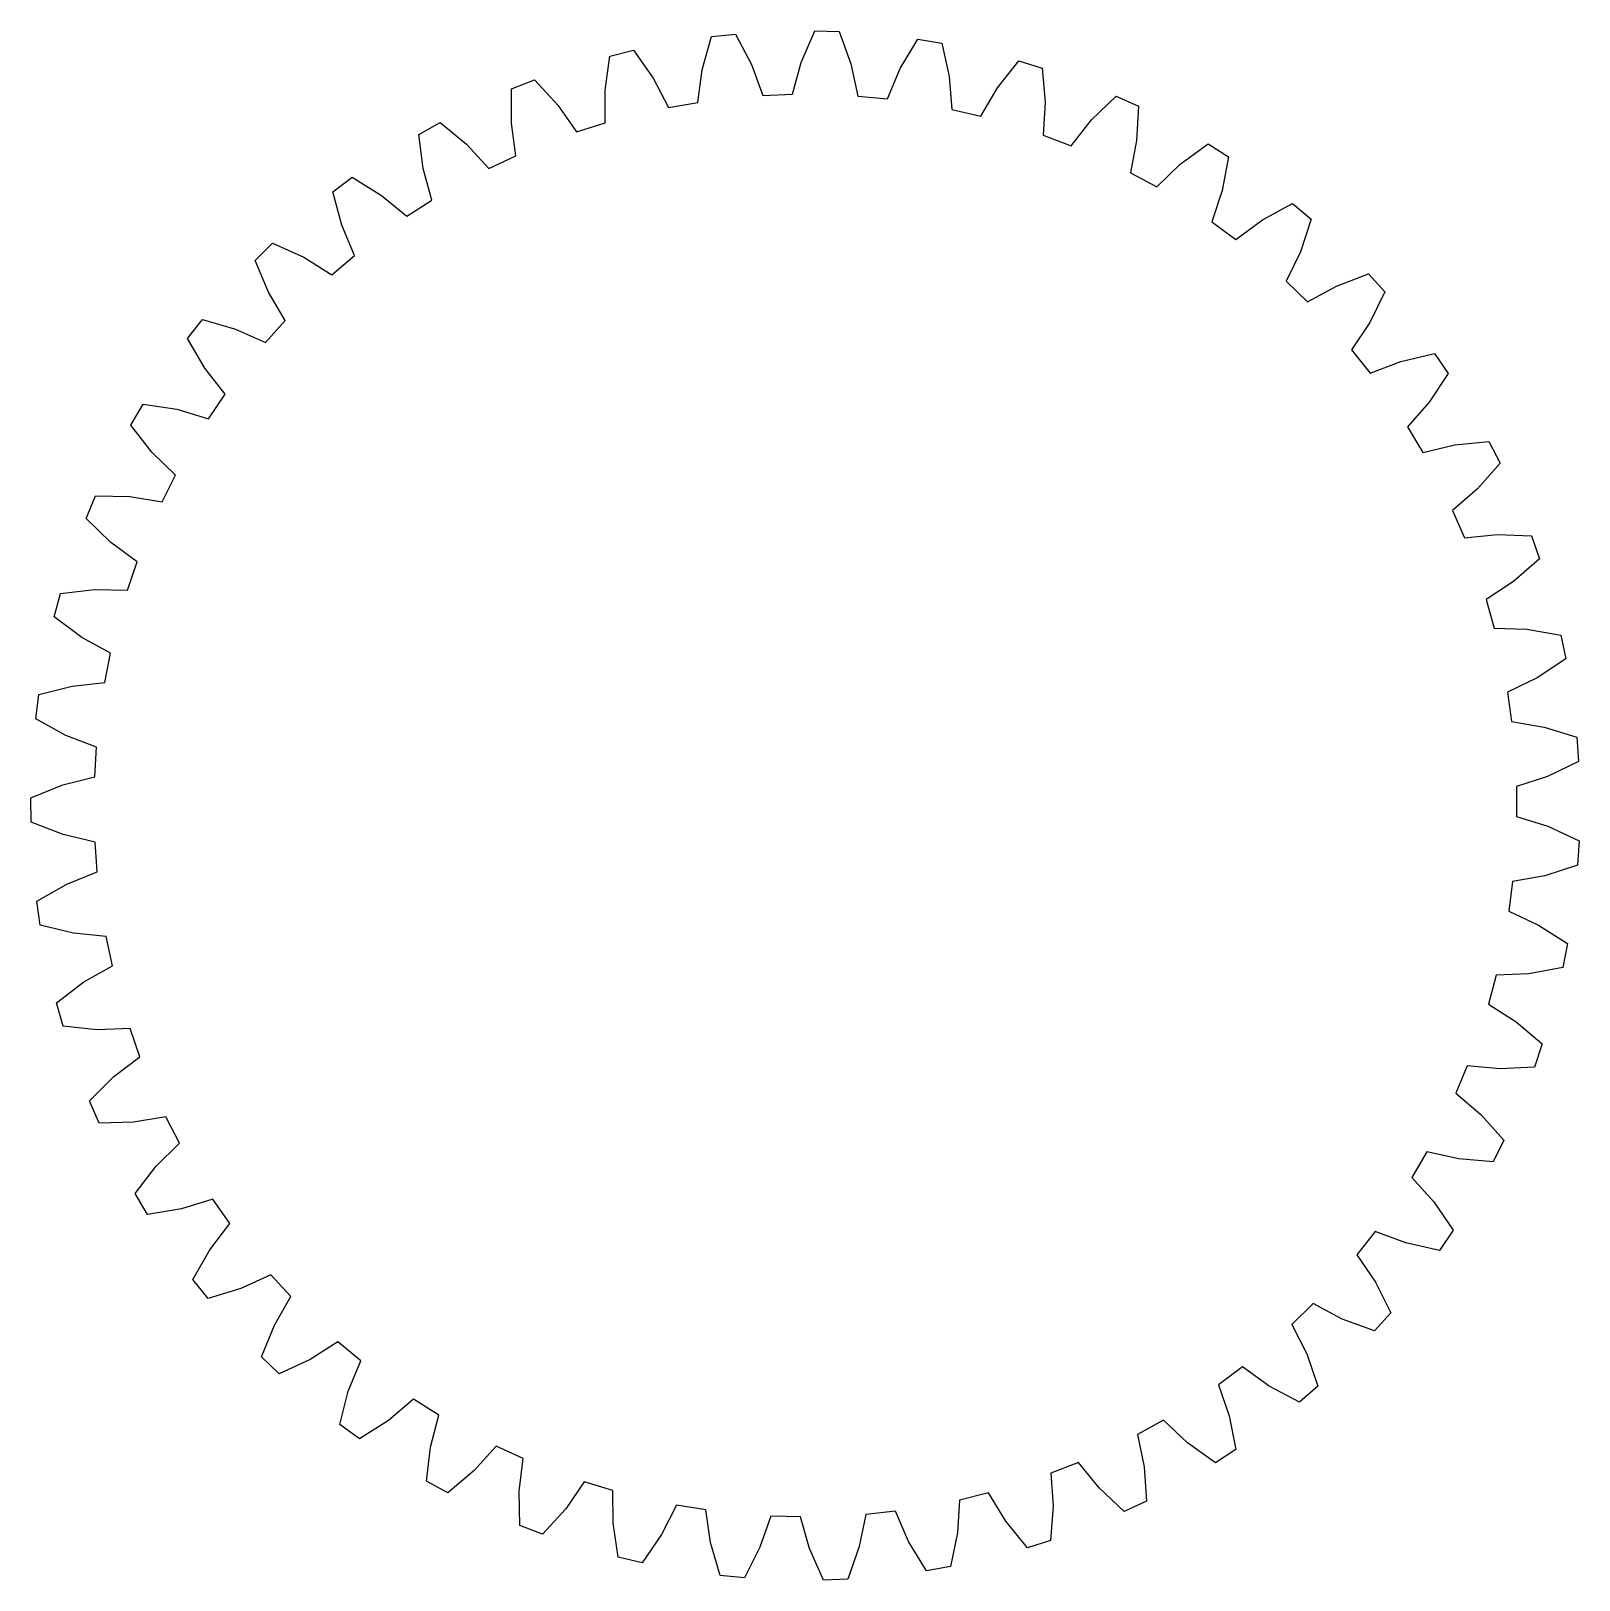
# Model space of a CAD drawing. Extents: x -11.7 to 11.7, y -11.7 to 11.7.
import ezdxf

# ---------------------------------------------------------------- set-up
doc = ezdxf.new("R2010")
doc.units = 0
doc.layers.add('Layer_1', color=7, linetype='CONTINUOUS')

msp = doc.modelspace()

# ---------------------------------------------------------------- linework, layer by layer
at = {"layer": 'Layer_1', "color": 7}
for p, q in [((-0.063515, 11.220537), (0.14053, 11.697323)), ((0.14053, 11.697323), (0.508784, 11.687163)), ((-1.558461, 11.111994), (-1.419787, 11.611753)), ((-1.419787, 11.611753), (-1.053457, 11.6507)), ((-1.053457, 11.6507), (-0.812804, 11.191299)), ((0.508784, 11.687163), (0.686055, 11.199765)), ((1.432564, 11.128928), (1.698339, 11.574274)), ((1.698339, 11.574274), (2.061945, 11.515064)), ((2.061945, 11.515064), (2.172671, 11.008391)), ((-3.025595, 10.805134), (-2.954769, 11.31892)), ((-2.954769, 11.31892), (-2.596898, 11.406352)), ((-2.596898, 11.406352), (-2.297158, 10.983103)), ((2.903077, 10.83869), (3.225843, 11.244639)), ((3.225843, 11.244639), (3.578309, 11.137507)), ((-1.62476, 10.619714), (-1.558461, 11.111994)), ((-0.812804, 11.191299), (-0.644477, 10.723967)), ((-0.194836, 10.741465), (-0.063515, 11.220537)), ((0.686055, 11.199765), (0.79059, 10.714174)), ((1.238563, 10.671671), (1.432564, 11.128928)), ((2.172671, 11.008391), (2.211549, 10.513203)), ((3.578309, 11.137507), (3.620519, 10.620589)), ((-4.438742, 10.30546), (-4.437021, 10.824099)), ((-4.437021, 10.824099), (-4.093997, 10.958437)), ((-4.093997, 10.958437), (-3.740519, 10.578933)), ((-3.025686, 10.308423), (-3.025595, 10.805134)), ((-2.297158, 10.983103), (-2.068045, 10.542357)), ((2.64986, 10.411349), (2.903077, 10.83869)), ((-3.740519, 10.578933), (-3.454707, 10.172674)), ((-2.068045, 10.542357), (-1.62476, 10.619714)), ((-0.644477, 10.723967), (-0.194836, 10.741465)), ((0.79059, 10.714174), (1.238563, 10.671671)), ((3.620519, 10.620589), (3.593045, 10.124612)), ((4.321787, 10.355046), (4.69578, 10.714371)), ((4.69578, 10.714371), (5.030821, 10.561181)), ((5.030821, 10.561181), (5.003755, 10.043275)), ((-5.840099, 10.136126), (-5.518042, 10.314999)), ((-5.518042, 10.314999), (-5.117135, 9.985984)), ((-4.372626, 9.813151), (-4.438742, 10.30546)), ((-3.454707, 10.172674), (-3.025686, 10.308423)), ((2.211549, 10.513203), (2.64986, 10.411349)), ((4.013868, 9.965269), (4.321787, 10.355046)), ((-5.772676, 9.621889), (-5.840099, 10.136126)), ((3.593045, 10.124612), (4.013868, 9.965269)), ((-5.117135, 9.985984), (-4.779724, 9.621438)), ((5.003755, 10.043275), (4.910422, 9.555398)), ((5.663374, 9.686631), (6.081921, 9.99287)), ((6.081921, 9.99287), (6.393556, 9.796415)), ((-5.641533, 9.142789), (-5.772676, 9.621889)), ((-4.779724, 9.621438), (-4.372626, 9.813151)), ((5.306253, 9.34136), (5.663374, 9.686631)), ((6.393556, 9.796415), (6.297701, 9.286722)), ((-7.138958, 9.267277), (-6.843615, 9.487467)), ((-6.843615, 9.487467), (-6.402432, 9.21484)), ((4.910422, 9.555398), (5.306253, 9.34136)), ((-7.003595, 8.766615), (-7.138958, 9.267277)), ((-6.402432, 9.21484), (-6.019443, 8.898525)), ((-6.019443, 8.898525), (-5.641533, 9.142789)), ((6.297701, 9.286722), (6.14017, 8.815637)), ((6.903897, 8.845327), (7.359529, 9.093061)), ((7.359529, 9.093061), (7.642196, 8.856813)), ((-6.809764, 8.309274), (-7.003595, 8.766615)), ((6.14017, 8.815637), (6.503943, 8.550771)), ((6.503943, 8.550771), (6.903897, 8.845327)), ((7.642196, 8.856813), (7.479261, 8.364448)), ((-8.310421, 8.233074), (-8.047063, 8.490658)), ((-8.047063, 8.490658), (-7.57348, 8.279245)), ((-8.109538, 7.754933), (-8.310421, 8.233074)), ((-7.57348, 8.279245), (-7.151746, 8.016807)), ((-7.151746, 8.016807), (-6.809764, 8.309274)), ((7.479261, 8.364448), (7.260348, 7.918565)), ((8.02122, 7.846232), (8.505805, 8.031003)), ((8.505805, 8.031003), (8.754464, 7.759194)), ((-7.856478, 7.327479), (-8.109538, 7.754933)), ((7.260348, 7.918565), (7.585572, 7.607585)), ((7.585572, 7.607585), (8.02122, 7.846232)), ((8.754464, 7.759194), (8.527354, 7.292935)), ((-9.333586, 7.051945), (-9.106915, 7.342352)), ((-9.106915, 7.342352), (-8.609377, 7.195935)), ((-8.156427, 6.992058), (-7.856478, 7.327479)), ((8.527354, 7.292935), (8.250964, 6.880213)), ((-9.070764, 6.604821), (-9.333586, 7.051945)), ((-8.609377, 7.195935), (-8.156427, 6.992058)), ((8.250964, 6.880213), (8.531837, 6.528649)), ((8.995404, 6.707098), (9.500299, 6.82566)), ((9.500299, 6.82566), (9.710504, 6.523117)), ((-8.762992, 6.214959), (-9.070764, 6.604821)), ((8.531837, 6.528649), (8.995404, 6.707098)), ((9.710504, 6.523117), (9.423278, 6.091289)), ((-9.015554, 5.842539), (-8.762992, 6.214959)), ((9.423278, 6.091289), (9.094341, 5.719066)), ((-10.190192, 5.744974), (-10.004248, 6.063011)), ((-10.004248, 6.063011), (-9.491641, 5.984214)), ((-9.491641, 5.984214), (-9.015554, 5.842539)), ((-9.870123, 5.336881), (-10.190192, 5.744974)), ((9.094341, 5.719066), (9.32585, 5.333212)), ((9.32585, 5.333212), (9.809065, 5.448274)), ((9.809065, 5.448274), (10.325256, 5.498481)), ((10.325256, 5.498481), (10.493263, 5.170624)), ((-9.513128, 4.991497), (-9.870123, 5.336881)), ((10.493263, 5.170624), (10.151041, 4.780931)), ((-9.713799, 4.588738), (-9.513128, 4.991497)), ((10.151041, 4.780931), (9.775432, 4.455896)), ((-10.864955, 4.335359), (-10.723059, 4.675324)), ((-10.723059, 4.675324), (-10.204525, 4.665728)), ((-10.204525, 4.665728), (-9.713799, 4.588738)), ((9.775432, 4.455896), (9.953441, 4.04261)), ((-10.49335, 3.973578), (-10.864955, 4.335359)), ((9.953441, 4.04261), (10.447683, 4.092253)), ((10.447683, 4.092253), (10.965957, 4.073344)), ((10.965957, 4.073344), (11.088769, 3.726013)), ((-10.093507, 3.678854), (-10.49335, 3.973578)), ((-10.238702, 3.252952), (-10.093507, 3.678854)), ((11.088769, 3.726013), (10.697661, 3.385427)), ((10.697661, 3.385427), (10.282077, 3.113337)), ((-11.345831, 2.848387), (-11.250515, 3.204241)), ((-11.250515, 3.204241), (-10.735308, 3.263677)), ((-10.735308, 3.263677), (-10.238702, 3.252952)), ((10.282077, 3.113337), (10.403424, 2.679561)), ((-10.929322, 2.539353), (-11.345831, 2.848387)), ((10.403424, 2.679561), (10.89987, 2.66291)), ((10.89987, 2.66291), (11.410984, 2.57497)), ((11.410984, 2.57497), (11.486405, 2.214374)), ((-10.493763, 2.300565), (-10.929322, 2.539353)), ((-10.580897, 1.859085), (-10.493763, 2.300565)), ((11.486405, 2.214374), (11.053387, 1.928935)), ((11.053387, 1.928935), (10.605248, 1.714672)), ((-11.624241, 1.310727), (-11.577207, 1.676092)), ((-11.577207, 1.676092), (-11.074522, 1.803685)), ((-11.074522, 1.803685), (-10.580897, 1.859085)), ((10.605248, 1.714672), (10.66775, 1.269043)), ((-11.170262, 1.059973), (-11.624241, 1.310727)), ((10.66775, 1.269043), (11.157541, 1.186352)), ((11.157541, 1.186352), (11.652371, 1.031045)), ((-10.706761, 0.881354), (-11.170262, 1.059973)), ((11.652371, 1.031045), (11.679055, 0.66362)), ((-10.734275, 0.432226), (-10.706761, 0.881354)), ((11.679055, 0.66362), (11.21186, 0.438463)), ((-11.697305, 0.118056), (-11.216111, 0.311519)), ((-11.216111, 0.311519), (-10.734275, 0.432226)), ((11.21186, 0.438463), (10.739159, 0.285837)), ((10.739159, 0.285837), (10.741699, -0.164138)), ((-11.695216, -0.250329), (-11.697305, 0.118056)), ((10.741699, -0.164138), (11.216094, -0.311402)), ((-11.211863, -0.438345), (-11.695216, -0.250329)), ((-10.728691, -0.553577), (-11.211863, -0.438345)), ((11.216094, -0.311402), (11.685809, -0.531253)), ((-10.696092, -1.002366), (-10.728691, -0.553577)), ((11.685809, -0.531253), (11.663285, -0.89896)), ((11.663285, -0.89896), (11.170245, -1.059855)), ((-11.157544, -1.186234), (-10.696092, -1.002366)), ((10.681422, -1.148106), (10.623968, -1.594412)), ((11.170245, -1.059855), (10.681422, -1.148106)), ((-11.608658, -1.442097), (-11.157544, -1.186234)), ((-11.557491, -1.806925), (-11.608658, -1.442097)), ((10.623968, -1.594412), (11.074505, -1.803567)), ((-11.053391, -1.928817), (-11.557491, -1.806925)), ((11.074505, -1.803567), (11.510724, -2.084096)), ((-10.55917, -1.978629), (-11.053391, -1.928817)), ((-10.467045, -2.419094), (-10.55917, -1.978629)), ((11.510724, -2.084096), (11.439392, -2.44551)), ((-10.899873, -2.662793), (-10.467045, -2.419094)), ((10.433082, -2.561531), (10.316655, -2.996182)), ((10.929304, -2.539236), (10.433082, -2.561531)), ((11.439392, -2.44551), (10.929304, -2.539236)), ((-11.31286, -2.976511), (-10.899873, -2.662793)), ((-11.213521, -3.331264), (-11.31286, -2.976511)), ((10.316655, -2.996182), (10.735291, -3.263531)), ((10.735291, -3.263531), (11.130233, -3.599686)), ((-10.697674, -3.384886), (-11.213521, -3.331264)), ((-10.201222, -3.368235), (-10.697674, -3.384886)), ((-10.051214, -3.792472), (-10.201222, -3.368235)), ((11.130233, -3.599686), (11.011359, -3.948371)), ((-10.447697, -4.091712), (-10.051214, -3.792472)), ((9.998562, -3.92918), (9.825242, -4.344442)), ((10.493333, -3.973207), (9.998562, -3.92918)), ((11.011359, -3.948371), (10.493333, -3.973207)), ((-10.815183, -4.457669), (-10.447697, -4.091712)), ((9.825242, -4.344442), (10.204508, -4.665216)), ((-10.669446, -4.795997), (-10.815183, -4.457669)), ((10.204508, -4.665216), (10.551118, -5.051013)), ((-10.151055, -4.780475), (-10.669446, -4.795997)), ((-9.661235, -4.697953), (-10.151055, -4.780475)), ((-9.456018, -5.098427), (-9.661235, -4.697953)), ((-9.809079, -5.447818), (-9.456018, -5.098427)), ((10.551118, -5.051013), (10.386832, -5.380734)), ((9.385619, -5.22681), (9.158495, -5.61526)), ((9.870106, -5.336368), (9.385619, -5.22681)), ((10.386832, -5.380734), (9.870106, -5.336368)), ((-10.124506, -5.859495), (-9.809079, -5.447818)), ((9.158495, -5.61526), (9.491624, -5.983701)), ((-9.934975, -6.175387), (-10.124506, -5.859495)), ((-8.94884, -5.943739), (-9.423291, -6.090833)), ((-8.692077, -6.313281), (-8.94884, -5.943739)), ((9.491624, -5.983701), (9.783721, -6.412256)), ((-9.423291, -6.090833), (-9.934975, -6.175387)), ((-8.995417, -6.706642), (-8.692077, -6.313281)), ((8.60519, -6.431137), (8.328316, -6.785862)), ((9.070747, -6.604308), (8.60519, -6.431137)), ((9.783721, -6.412256), (9.57695, -6.717169)), ((-9.25316, -7.156673), (-8.995417, -6.706642)), ((9.57695, -6.717169), (9.070747, -6.604308)), ((8.328316, -6.785862), (8.60936, -7.195423)), ((-9.023215, -7.444512), (-9.25316, -7.156673)), ((-8.076754, -7.083465), (-8.527367, -7.292479)), ((-7.773029, -7.415499), (-8.076754, -7.083465)), ((8.60936, -7.195423), (8.841732, -7.659085)), ((-8.527367, -7.292479), (-9.023215, -7.444512)), ((-8.021234, -7.845775), (-7.773029, -7.415499)), ((7.671199, -7.520712), (7.349517, -7.835361)), ((8.109521, -7.75442), (7.671199, -7.520712)), ((8.841732, -7.659085), (8.596168, -7.933716)), ((-8.216692, -8.326146), (-8.021234, -7.845775)), ((7.349517, -7.835361), (7.573463, -8.278733)), ((8.596168, -7.933716), (8.109521, -7.75442)), ((-7.060538, -8.096812), (-7.479275, -8.363992)), ((-6.715268, -8.385384), (-7.060538, -8.096812)), ((-7.950436, -8.580739), (-8.216692, -8.326146)), ((-7.479275, -8.363992), (-7.950436, -8.580739)), ((-6.903911, -8.84487), (-6.715268, -8.385384)), ((7.573463, -8.278733), (7.741961, -8.769235)), ((6.600318, -8.476091), (6.239564, -8.745048)), ((7.003578, -8.766102), (6.600318, -8.476091)), ((-7.033596, -9.347028), (-6.903911, -8.84487)), ((6.239564, -8.745048), (6.402415, -9.214327)), ((7.461987, -9.008672), (7.003578, -8.766102)), ((7.741961, -8.769235), (7.461987, -9.008672)), ((-5.918328, -8.965633), (-6.297714, -9.286266)), ((-5.537677, -9.205607), (-5.918328, -8.965633)), ((-6.73578, -9.563888), (-7.033596, -9.347028)), ((-6.297714, -9.286266), (-6.73578, -9.563888)), ((-5.663388, -9.686175), (-5.537677, -9.205607)), ((5.411652, -9.280198), (5.018268, -9.498666)), ((5.772659, -9.621377), (5.411652, -9.280198)), ((6.402415, -9.214327), (6.504036, -9.722892)), ((5.018268, -9.498666), (5.117118, -9.985471)), ((-5.724986, -10.201117), (-5.663388, -9.686175)), ((-4.670506, -9.674463), (-5.003769, -10.042819)), ((-4.261263, -9.861576), (-4.670506, -9.674463)), ((6.194644, -9.922875), (5.772659, -9.621377)), ((6.504036, -9.722892), (6.194644, -9.922875)), ((-5.003769, -10.042819), (-5.400926, -10.376321)), ((-4.321802, -10.35459), (-4.261263, -9.861576)), ((4.126415, -9.918698), (3.707421, -10.082782)), ((4.438725, -10.304947), (4.126415, -9.918698)), ((5.117118, -9.985471), (5.150046, -10.503039)), ((-5.400926, -10.376321), (-5.724986, -10.201117)), ((-3.339336, -10.210657), (-3.620534, -10.620133)), ((-2.908807, -10.341551), (-3.339336, -10.210657)), ((3.707421, -10.082782), (3.740505, -10.57842)), ((-4.314213, -10.873173), (-4.321802, -10.35459)), ((-2.903092, -10.838234), (-2.908807, -10.341551)), ((2.330413, -10.48698), (2.297144, -10.982591)), ((2.767541, -10.380187), (2.330413, -10.48698)), ((3.025581, -10.804621), (2.767541, -10.380187)), ((4.81676, -10.660011), (4.438725, -10.304947)), ((5.150046, -10.503039), (4.81676, -10.660011)), ((-3.620534, -10.620133), (-3.969689, -11.003616)), ((-1.948577, -10.564648), (-2.172686, -11.007934)), ((-1.504445, -10.636981), (-1.948577, -10.564648)), ((-1.432579, -11.128471), (-1.504445, -10.636981)), ((-0.523046, -10.730115), (-0.68607, -11.199309)), ((-0.073235, -10.742533), (-0.523046, -10.730115)), ((0.063501, -11.220081), (-0.073235, -10.742533)), ((0.911819, -10.704009), (0.81279, -11.190786)), ((1.359283, -10.656455), (0.911819, -10.704009)), ((1.558447, -11.111482), (1.359283, -10.656455)), ((3.740505, -10.57842), (3.704151, -11.095762)), ((-3.969689, -11.003616), (-4.314213, -10.873173)), ((-2.826453, -11.351173), (-2.903092, -10.838234)), ((2.297144, -10.982591), (2.192158, -11.490478)), ((3.35292, -11.206901), (3.025581, -10.804621)), ((-2.172686, -11.007934), (-2.467616, -11.434541)), ((-1.288255, -11.626622), (-1.432579, -11.128471)), ((-0.68607, -11.199309), (-0.921507, -11.66142)), ((0.272932, -11.694525), (0.063501, -11.220081)), ((0.81279, -11.190786), (0.641044, -11.680131)), ((1.829247, -11.553809), (1.558447, -11.111482)), ((3.704151, -11.095762), (3.35292, -11.206901)), ((-2.467616, -11.434541), (-2.826453, -11.351173)), ((-0.921507, -11.66142), (-1.288255, -11.626622)), ((0.641044, -11.680131), (0.272932, -11.694525)), ((2.192158, -11.490478), (1.829247, -11.553809))]:
    msp.add_line(p, q, dxfattribs=at)

doc.saveas('drawing.dxf')
